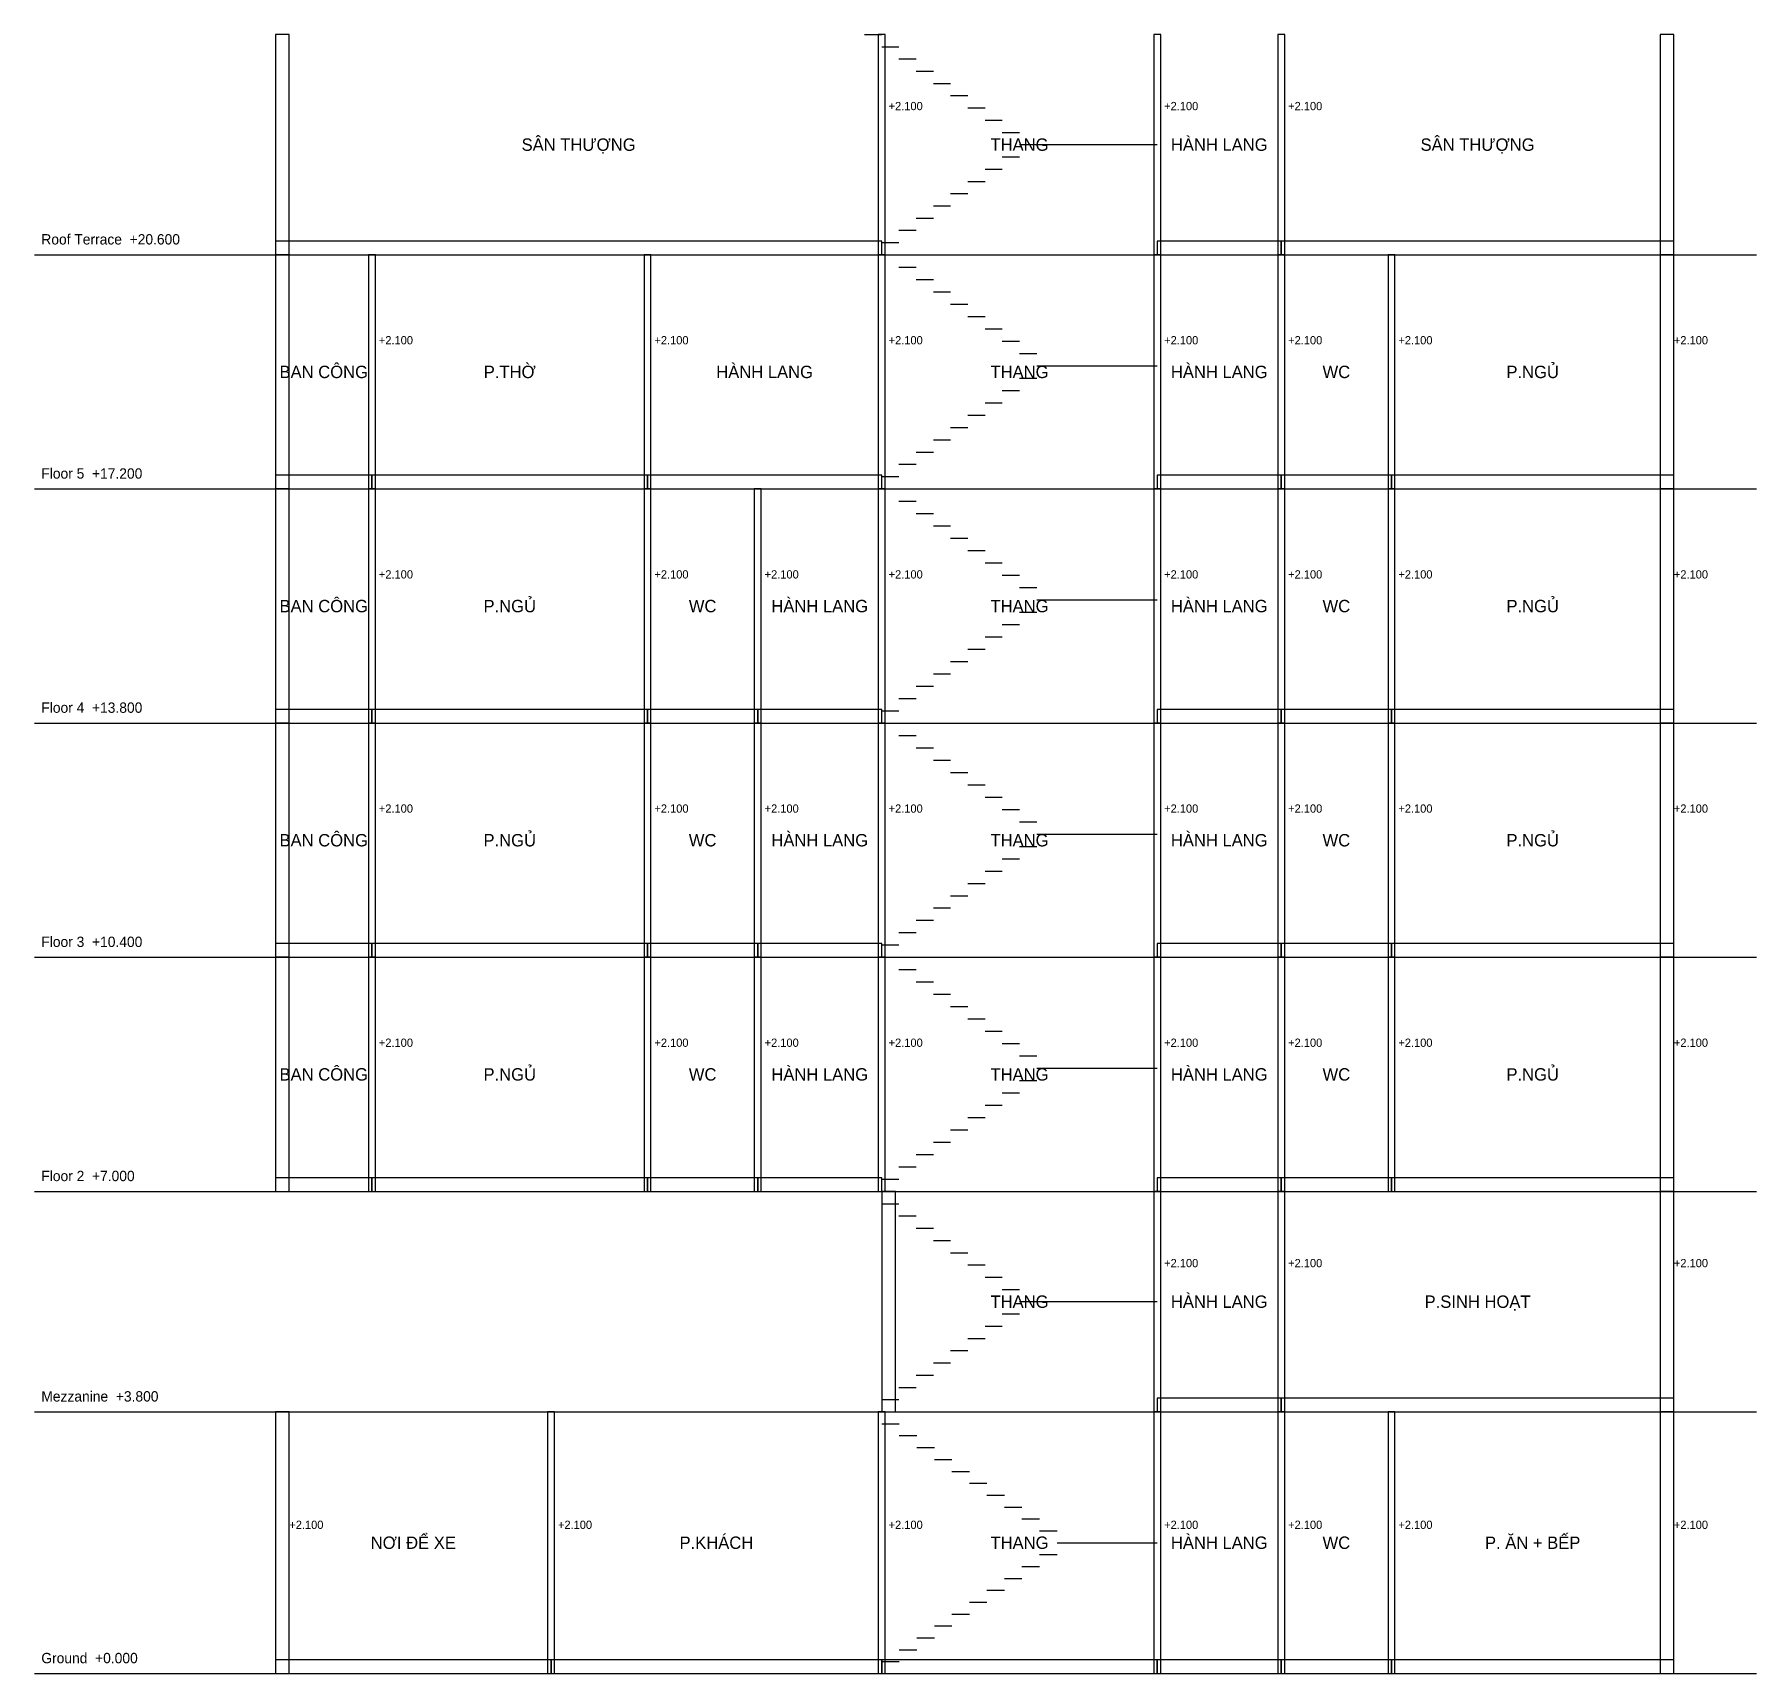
# Model space of a CAD drawing. Header units: millimetres. Extents: x 0 to 25000, y 0 to 23800.
import ezdxf
from ezdxf.enums import TextEntityAlignment as Align

# ---------------------------------------------------------------- set-up
doc = ezdxf.new("R2010")
doc.units = ezdxf.units.MM
for name, color, linetype in [('DIMS', 8, 'Continuous'), ('LEVELS', 8, 'Continuous'), ('SECTION', 3, 'Continuous'), ('STAIRS', 3, 'Continuous'), ('TEXT', 2, 'Continuous')]:
    doc.layers.add(name, color=color, linetype=linetype)

msp = doc.modelspace()

# ---------------------------------------------------------------- linework, layer by layer
at = {"layer": 'DIMS'}
msp.add_line((0, 0), (25000, 0), dxfattribs=at)
at = {"layer": 'LEVELS'}
for p, q in [((0, 20600), (25000, 20600)), ((0, 17200), (25000, 17200)), ((0, 13800), (25000, 13800)), ((0, 10400), (25000, 10400)), ((0, 7000), (25000, 7000)), ((0, 3800), (25000, 3800)), ((0, 0), (25000, 0))]:
    msp.add_line(p, q, dxfattribs=at)
at = {"layer": 'SECTION'}
for points in [[(3500, 20600), (3700, 20600), (3700, 23800), (3500, 23800)], [(12250, 20600), (12350, 20600), (12350, 23800), (12250, 23800)], [(16250, 20600), (16350, 20600), (16350, 23800), (16250, 23800)], [(18050, 20600), (18150, 20600), (18150, 23800), (18050, 23800)], [(23600, 20600), (23800, 20600), (23800, 23800), (23600, 23800)], [(3500, 20600), (12300, 20600), (12300, 20800), (3500, 20800)], [(16300, 20600), (18100, 20600), (18100, 20800), (16300, 20800)], [(18100, 20600), (23800, 20600), (23800, 20800), (18100, 20800)], [(3500, 17200), (3700, 17200), (3700, 20600), (3500, 20600)], [(4850, 17200), (4950, 17200), (4950, 20600), (4850, 20600)], [(8850, 17200), (8950, 17200), (8950, 20600), (8850, 20600)], [(12250, 17200), (12350, 17200), (12350, 20600), (12250, 20600)], [(16250, 17200), (16350, 17200), (16350, 20600), (16250, 20600)], [(18050, 17200), (18150, 17200), (18150, 20600), (18050, 20600)], [(19650, 17200), (19750, 17200), (19750, 20600), (19650, 20600)], [(23600, 17200), (23800, 17200), (23800, 20600), (23600, 20600)], [(3500, 17200), (4900, 17200), (4900, 17400), (3500, 17400)], [(4900, 17200), (8900, 17200), (8900, 17400), (4900, 17400)], [(8900, 17200), (12300, 17200), (12300, 17400), (8900, 17400)], [(16300, 17200), (18100, 17200), (18100, 17400), (16300, 17400)], [(18100, 17200), (19700, 17200), (19700, 17400), (18100, 17400)], [(19700, 17200), (23800, 17200), (23800, 17400), (19700, 17400)], [(3500, 13800), (3700, 13800), (3700, 17200), (3500, 17200)], [(4850, 13800), (4950, 13800), (4950, 17200), (4850, 17200)], [(8850, 13800), (8950, 13800), (8950, 17200), (8850, 17200)], [(10450, 13800), (10550, 13800), (10550, 17200), (10450, 17200)], [(12250, 13800), (12350, 13800), (12350, 17200), (12250, 17200)], [(16250, 13800), (16350, 13800), (16350, 17200), (16250, 17200)], [(18050, 13800), (18150, 13800), (18150, 17200), (18050, 17200)], [(19650, 13800), (19750, 13800), (19750, 17200), (19650, 17200)], [(23600, 13800), (23800, 13800), (23800, 17200), (23600, 17200)], [(3500, 13800), (4900, 13800), (4900, 14000), (3500, 14000)], [(4900, 13800), (8900, 13800), (8900, 14000), (4900, 14000)], [(8900, 13800), (10500, 13800), (10500, 14000), (8900, 14000)], [(10500, 13800), (12300, 13800), (12300, 14000), (10500, 14000)], [(16300, 13800), (18100, 13800), (18100, 14000), (16300, 14000)], [(18100, 13800), (19700, 13800), (19700, 14000), (18100, 14000)], [(19700, 13800), (23800, 13800), (23800, 14000), (19700, 14000)], [(3500, 10400), (3700, 10400), (3700, 13800), (3500, 13800)], [(4850, 10400), (4950, 10400), (4950, 13800), (4850, 13800)], [(8850, 10400), (8950, 10400), (8950, 13800), (8850, 13800)], [(10450, 10400), (10550, 10400), (10550, 13800), (10450, 13800)], [(12250, 10400), (12350, 10400), (12350, 13800), (12250, 13800)], [(16250, 10400), (16350, 10400), (16350, 13800), (16250, 13800)], [(18050, 10400), (18150, 10400), (18150, 13800), (18050, 13800)], [(19650, 10400), (19750, 10400), (19750, 13800), (19650, 13800)], [(23600, 10400), (23800, 10400), (23800, 13800), (23600, 13800)], [(3500, 10400), (4900, 10400), (4900, 10600), (3500, 10600)], [(4900, 10400), (8900, 10400), (8900, 10600), (4900, 10600)], [(8900, 10400), (10500, 10400), (10500, 10600), (8900, 10600)], [(10500, 10400), (12300, 10400), (12300, 10600), (10500, 10600)], [(16300, 10400), (18100, 10400), (18100, 10600), (16300, 10600)], [(18100, 10400), (19700, 10400), (19700, 10600), (18100, 10600)], [(19700, 10400), (23800, 10400), (23800, 10600), (19700, 10600)], [(3500, 7000), (3700, 7000), (3700, 10400), (3500, 10400)], [(4850, 7000), (4950, 7000), (4950, 10400), (4850, 10400)], [(8850, 7000), (8950, 7000), (8950, 10400), (8850, 10400)], [(10450, 7000), (10550, 7000), (10550, 10400), (10450, 10400)], [(12250, 7000), (12350, 7000), (12350, 10400), (12250, 10400)], [(16250, 7000), (16350, 7000), (16350, 10400), (16250, 10400)], [(18050, 7000), (18150, 7000), (18150, 10400), (18050, 10400)], [(19650, 7000), (19750, 7000), (19750, 10400), (19650, 10400)], [(23600, 7000), (23800, 7000), (23800, 10400), (23600, 10400)], [(3500, 7000), (4900, 7000), (4900, 7200), (3500, 7200)], [(4900, 7000), (8900, 7000), (8900, 7200), (4900, 7200)], [(8900, 7000), (10500, 7000), (10500, 7200), (8900, 7200)], [(10500, 7000), (12300, 7000), (12300, 7200), (10500, 7200)], [(12300, 3800), (12500, 3800), (12500, 7000), (12300, 7000)], [(16250, 3800), (16350, 3800), (16350, 7000), (16250, 7000)], [(16300, 7000), (18100, 7000), (18100, 7200), (16300, 7200)], [(18050, 3800), (18150, 3800), (18150, 7000), (18050, 7000)], [(18100, 7000), (19700, 7000), (19700, 7200), (18100, 7200)], [(19700, 7000), (23800, 7000), (23800, 7200), (19700, 7200)], [(23600, 3800), (23800, 3800), (23800, 7000), (23600, 7000)], [(16300, 3800), (18100, 3800), (18100, 4000), (16300, 4000)], [(18100, 3800), (23800, 3800), (23800, 4000), (18100, 4000)], [(3500, 0), (3700, 0), (3700, 3800), (3500, 3800)], [(7450, 0), (7550, 0), (7550, 3800), (7450, 3800)], [(12250, 0), (12350, 0), (12350, 3800), (12250, 3800)], [(16250, 0), (16350, 0), (16350, 3800), (16250, 3800)], [(18050, 0), (18150, 0), (18150, 3800), (18050, 3800)], [(19650, 0), (19750, 0), (19750, 3800), (19650, 3800)], [(23600, 0), (23800, 0), (23800, 3800), (23600, 3800)], [(3500, 0), (7500, 0), (7500, 200), (3500, 200)], [(7500, 0), (12300, 0), (12300, 200), (7500, 200)], [(12300, 0), (16300, 0), (16300, 200), (12300, 200)], [(16300, 0), (18100, 0), (18100, 200), (16300, 200)], [(18100, 0), (19700, 0), (19700, 200), (18100, 200)], [(19700, 0), (23800, 0), (23800, 200), (19700, 200)]]:
    msp.add_lwpolyline(points, close=True, dxfattribs=at)
at = {"layer": 'STAIRS'}
for p, q in [((12050, 23800), (12300, 23800)), ((12300, 23622), (12550, 23622)), ((12550, 23444), (12800, 23444)), ((12800, 23267), (13050, 23267)), ((13050, 23089), (13300, 23089)), ((13300, 22911), (13550, 22911)), ((13550, 22733), (13800, 22733)), ((13800, 22556), (14050, 22556)), ((14050, 22378), (14300, 22378)), ((14050, 22022), (14300, 22022)), ((14300, 22200), (16300, 22200)), ((13800, 21844), (14050, 21844)), ((13550, 21667), (13800, 21667)), ((13050, 21311), (13300, 21311)), ((13300, 21489), (13550, 21489)), ((12800, 21133), (13050, 21133)), ((12300, 20778), (12550, 20778)), ((12550, 20956), (12800, 20956)), ((12300, 20600), (12550, 20600)), ((12550, 20421), (12800, 20421)), ((12800, 20242), (13050, 20242)), ((13050, 20063), (13300, 20063)), ((13300, 19884), (13550, 19884)), ((13550, 19705), (13800, 19705)), ((13800, 19526), (14050, 19526)), ((14050, 19347), (14300, 19347)), ((14300, 19168), (14550, 19168)), ((14300, 18811), (14550, 18811)), ((14550, 18989), (16300, 18989)), ((14050, 18632), (14300, 18632)), ((13550, 18274), (13800, 18274)), ((13800, 18453), (14050, 18453)), ((13300, 18095), (13550, 18095)), ((13050, 17916), (13300, 17916)), ((12550, 17558), (12800, 17558)), ((12800, 17737), (13050, 17737)), ((12300, 17379), (12550, 17379)), ((12300, 17200), (12550, 17200)), ((12550, 17021), (12800, 17021)), ((12800, 16842), (13050, 16842)), ((13050, 16663), (13300, 16663)), ((13300, 16484), (13550, 16484)), ((13550, 16305), (13800, 16305)), ((13800, 16126), (14050, 16126)), ((14050, 15947), (14300, 15947)), ((14300, 15768), (14550, 15768)), ((14550, 15589), (16300, 15589)), ((14300, 15411), (14550, 15411)), ((13800, 15053), (14050, 15053)), ((14050, 15232), (14300, 15232)), ((13550, 14874), (13800, 14874)), ((13050, 14516), (13300, 14516)), ((13300, 14695), (13550, 14695)), ((12800, 14337), (13050, 14337)), ((12550, 14158), (12800, 14158)), ((12300, 13979), (12550, 13979)), ((12300, 13800), (12550, 13800)), ((12550, 13621), (12800, 13621)), ((12800, 13442), (13050, 13442)), ((13050, 13263), (13300, 13263)), ((13300, 13084), (13550, 13084)), ((13550, 12905), (13800, 12905)), ((13800, 12726), (14050, 12726)), ((14050, 12547), (14300, 12547)), ((14300, 12368), (14550, 12368)), ((14300, 12011), (14550, 12011)), ((14550, 12189), (16300, 12189)), ((14050, 11832), (14300, 11832)), ((13800, 11653), (14050, 11653)), ((13300, 11295), (13550, 11295)), ((13550, 11474), (13800, 11474)), ((13050, 11116), (13300, 11116)), ((12550, 10758), (12800, 10758)), ((12800, 10937), (13050, 10937)), ((12300, 10579), (12550, 10579)), ((12300, 10400), (12550, 10400)), ((12550, 10221), (12800, 10221)), ((12800, 10042), (13050, 10042)), ((13050, 9863), (13300, 9863)), ((13300, 9684), (13550, 9684)), ((13550, 9505), (13800, 9505)), ((13800, 9326), (14050, 9326)), ((14050, 9147), (14300, 9147)), ((14300, 8968), (14550, 8968)), ((14550, 8789), (16300, 8789)), ((14300, 8611), (14550, 8611)), ((13800, 8253), (14050, 8253)), ((14050, 8432), (14300, 8432)), ((13550, 8074), (13800, 8074)), ((13300, 7895), (13550, 7895)), ((12800, 7537), (13050, 7537)), ((13050, 7716), (13300, 7716)), ((12550, 7358), (12800, 7358)), ((12050, 7000), (12300, 7000)), ((12300, 7179), (12550, 7179)), ((12300, 6822), (12550, 6822)), ((12550, 6644), (12800, 6644)), ((12800, 6467), (13050, 6467)), ((13050, 6289), (13300, 6289)), ((13300, 6111), (13550, 6111)), ((13550, 5933), (13800, 5933)), ((13800, 5756), (14050, 5756)), ((14050, 5578), (14300, 5578)), ((14300, 5400), (16300, 5400)), ((13800, 5044), (14050, 5044)), ((14050, 5222), (14300, 5222)), ((13550, 4867), (13800, 4867)), ((13050, 4511), (13300, 4511)), ((13300, 4689), (13550, 4689)), ((12800, 4333), (13050, 4333)), ((12550, 4156), (12800, 4156)), ((12045, 3800), (12300, 3800)), ((12300, 3978), (12550, 3978)), ((12300, 3627), (12555, 3627)), ((12555, 3455), (12809, 3455)), ((12809, 3282), (13064, 3282)), ((13064, 3109), (13318, 3109)), ((13318, 2936), (13573, 2936)), ((13573, 2764), (13827, 2764)), ((13827, 2591), (14082, 2591)), ((14082, 2418), (14336, 2418)), ((14336, 2245), (14591, 2245)), ((14591, 2073), (14845, 2073)), ((14845, 1900), (16300, 1900)), ((14336, 1555), (14591, 1555)), ((14591, 1727), (14845, 1727)), ((14082, 1382), (14336, 1382)), ((13573, 1036), (13827, 1036)), ((13827, 1209), (14082, 1209)), ((13318, 864), (13573, 864)), ((12809, 518), (13064, 518)), ((13064, 691), (13318, 691)), ((12555, 345), (12809, 345)), ((12300, 173), (12555, 173))]:
    msp.add_line(p, q, dxfattribs=at)

# ---------------------------------------------------------------- texts
at = {"layer": 'TEXT'}
for s, height, p in [('+2.100', 120, (12400, 22700)), ('+2.100', 120, (16400, 22700)), ('+2.100', 120, (18200, 22700)), ('Roof Terrace  +20.600', 150, (100, 20750)), ('+2.100', 120, (5000, 19300)), ('+2.100', 120, (5000, 19300)), ('+2.100', 120, (9000, 19300)), ('+2.100', 120, (12400, 19300)), ('+2.100', 120, (16400, 19300)), ('+2.100', 120, (18200, 19300)), ('+2.100', 120, (19800, 19300)), ('+2.100', 120, (23800, 19300)), ('Floor 5  +17.200', 150, (100, 17350)), ('+2.100', 120, (5000, 15900)), ('+2.100', 120, (5000, 15900)), ('+2.100', 120, (9000, 15900)), ('+2.100', 120, (10600, 15900)), ('+2.100', 120, (12400, 15900)), ('+2.100', 120, (16400, 15900)), ('+2.100', 120, (18200, 15900)), ('+2.100', 120, (19800, 15900)), ('+2.100', 120, (23800, 15900)), ('Floor 4  +13.800', 150, (100, 13950)), ('+2.100', 120, (5000, 12500)), ('+2.100', 120, (5000, 12500)), ('+2.100', 120, (9000, 12500)), ('+2.100', 120, (10600, 12500)), ('+2.100', 120, (12400, 12500)), ('+2.100', 120, (16400, 12500)), ('+2.100', 120, (18200, 12500)), ('+2.100', 120, (19800, 12500)), ('+2.100', 120, (23800, 12500)), ('Floor 3  +10.400', 150, (100, 10550)), ('+2.100', 120, (5000, 9100)), ('+2.100', 120, (5000, 9100)), ('+2.100', 120, (9000, 9100)), ('+2.100', 120, (10600, 9100)), ('+2.100', 120, (12400, 9100)), ('+2.100', 120, (16400, 9100)), ('+2.100', 120, (18200, 9100)), ('+2.100', 120, (19800, 9100)), ('+2.100', 120, (23800, 9100)), ('Floor 2  +7.000', 150, (100, 7150)), ('+2.100', 120, (16400, 5900)), ('+2.100', 120, (18200, 5900)), ('+2.100', 120, (23800, 5900)), ('Mezzanine  +3.800', 150, (100, 3950)), ('+2.100', 120, (3700, 2100)), ('+2.100', 120, (7600, 2100)), ('+2.100', 120, (12400, 2100)), ('+2.100', 120, (16400, 2100)), ('+2.100', 120, (18200, 2100)), ('+2.100', 120, (19800, 2100)), ('+2.100', 120, (23800, 2100)), ('Ground  +0.000', 150, (100, 150))]:
    msp.add_text(s, height=height, dxfattribs=at).set_placement(p)
for s, p in [('SÂN THƯỢNG', (7900, 22200)), ('THANG', (14300, 22200)), ('HÀNH LANG', (17200, 22200)), ('SÂN THƯỢNG', (20950, 22200)), ('BAN CÔNG', (4200, 18900)), ('P.THỜ', (6900, 18900)), ('HÀNH LANG', (10600, 18900)), ('HÀNH LANG', (17200, 18900)), ('P.NGỦ', (21750, 18900)), ('THANG', (14300, 18900)), ('WC', (18900, 18900)), ('BAN CÔNG', (4200, 15500)), ('P.NGỦ', (6900, 15500)), ('WC', (9700, 15500)), ('HÀNH LANG', (11400, 15500)), ('THANG', (14300, 15500)), ('HÀNH LANG', (17200, 15500)), ('WC', (18900, 15500)), ('P.NGỦ', (21750, 15500)), ('BAN CÔNG', (4200, 12100)), ('P.NGỦ', (6900, 12100)), ('WC', (9700, 12100)), ('HÀNH LANG', (11400, 12100)), ('THANG', (14300, 12100)), ('HÀNH LANG', (17200, 12100)), ('WC', (18900, 12100)), ('P.NGỦ', (21750, 12100)), ('BAN CÔNG', (4200, 8700)), ('P.NGỦ', (6900, 8700)), ('WC', (9700, 8700)), ('HÀNH LANG', (11400, 8700)), ('THANG', (14300, 8700)), ('HÀNH LANG', (17200, 8700)), ('WC', (18900, 8700)), ('P.NGỦ', (21750, 8700)), ('HÀNH LANG', (17200, 5400)), ('THANG', (14300, 5400)), ('P.SINH HOẠT', (20950, 5400)), ('NƠI ĐỂ XE', (5500, 1900)), ('P.KHÁCH', (9900, 1900)), ('HÀNH LANG', (17200, 1900)), ('P. ĂN + BẾP', (21750, 1900)), ('THANG', (14300, 1900)), ('WC', (18900, 1900))]:
    msp.add_text(s, height=180, dxfattribs=at).set_placement(p, align=Align.MIDDLE_CENTER)

doc.saveas('drawing.dxf')
